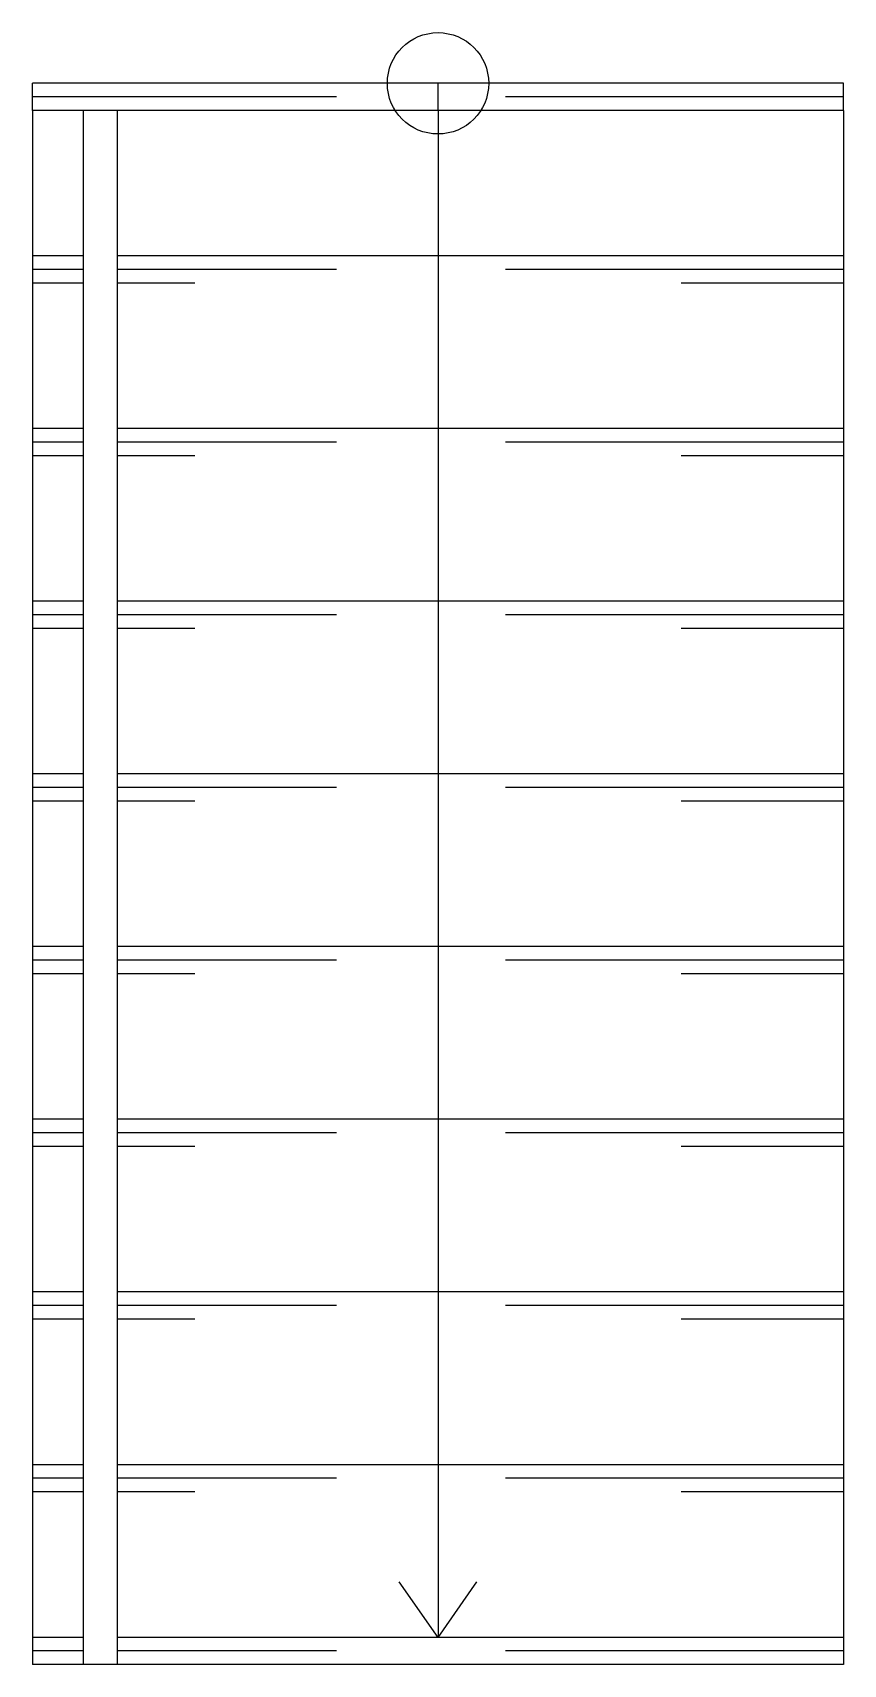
# Model space of a CAD drawing. Header units: centimetres. Extents: x -18476 to -2273, y -368 to 1196.
# Drawn here: x -17923.2 to -17893.2, y 942.4 to 1002.7 of the extents above; entities that cross this region are included whole.
import ezdxf

# ---------------------------------------------------------------- set-up
doc = ezdxf.new("R2010")
doc.units = ezdxf.units.CM
doc.header["$LTSCALE"] = 100
doc.header["$MEASUREMENT"] = 0
doc.linetypes.add('HIDDEN2', pattern=[0.1875, 0.125, -0.0625])
doc.layers.add('Merdiven', color=7, linetype='Continuous')

msp = doc.modelspace()

# ---------------------------------------------------------------- linework, layer by layer
at = {"layer": 'Merdiven', "linetype": 'Continuous'}
for points in [[(-17893.22, 1000.869), (-17923.22, 1000.869)], [(-17923.22, 999.869), (-17923.22, 1000.869)], [(-17908.22, 999.869), (-17908.22, 1000.869)], [(-17893.22, 999.869), (-17893.22, 1000.869)], [(-17921.345, 999.869), (-17923.22, 999.869)], [(-17923.22, 999.869), (-17923.22, 942.369)], [(-17921.345, 999.869), (-17921.345, 942.369)], [(-17920.095, 999.869), (-17921.345, 999.869)], [(-17920.095, 999.869), (-17921.345, 999.869)], [(-17920.095, 999.869), (-17920.095, 942.369)], [(-17893.22, 999.869), (-17920.095, 999.869)], [(-17908.22, 999.869), (-17908.22, 943.369)], [(-17893.22, 999.869), (-17893.22, 942.369)], [(-17921.345, 994.48), (-17923.22, 994.48)], [(-17893.22, 994.48), (-17920.095, 994.48)], [(-17921.345, 988.091), (-17923.22, 988.091)], [(-17893.22, 988.091), (-17920.095, 988.091)], [(-17921.345, 981.703), (-17923.22, 981.703)], [(-17893.22, 981.703), (-17920.095, 981.703)], [(-17921.345, 975.314), (-17923.22, 975.314)], [(-17893.22, 975.314), (-17920.095, 975.314)], [(-17921.345, 968.925), (-17923.22, 968.925)], [(-17893.22, 968.925), (-17920.095, 968.925)], [(-17921.345, 962.536), (-17923.22, 962.536)], [(-17893.22, 962.536), (-17920.095, 962.536)], [(-17921.345, 956.147), (-17923.22, 956.147)], [(-17893.22, 956.147), (-17920.095, 956.147)], [(-17921.345, 949.758), (-17923.22, 949.758)], [(-17893.22, 949.758), (-17920.095, 949.758)], [(-17908.22, 943.369), (-17909.654, 945.417)], [(-17908.22, 943.369), (-17906.786, 945.417)], [(-17921.345, 943.369), (-17923.22, 943.369)], [(-17893.22, 943.369), (-17920.095, 943.369)], [(-17921.345, 942.369), (-17923.22, 942.369)], [(-17920.095, 942.369), (-17921.345, 942.369)], [(-17893.22, 942.369), (-17920.095, 942.369)]]:
    msp.add_lwpolyline(points, dxfattribs=at)
at = {"layer": 'Merdiven', "linetype": 'HIDDEN2'}
for points in [[(-17893.22, 1000.369), (-17923.22, 1000.369)], [(-17921.345, 999.869), (-17923.22, 999.869)], [(-17920.095, 999.869), (-17921.345, 999.869)], [(-17917.22, 999.869), (-17920.095, 999.869)], [(-17893.22, 999.869), (-17899.22, 999.869)], [(-17921.345, 993.98), (-17923.22, 993.98)], [(-17893.22, 993.98), (-17920.095, 993.98)], [(-17921.345, 993.48), (-17923.22, 993.48)], [(-17917.22, 993.48), (-17920.095, 993.48)], [(-17893.22, 993.48), (-17899.22, 993.48)], [(-17921.345, 987.591), (-17923.22, 987.591)], [(-17893.22, 987.591), (-17920.095, 987.591)], [(-17921.345, 987.091), (-17923.22, 987.091)], [(-17917.22, 987.091), (-17920.095, 987.091)], [(-17893.22, 987.091), (-17899.22, 987.091)], [(-17921.345, 981.203), (-17923.22, 981.203)], [(-17893.22, 981.203), (-17920.095, 981.203)], [(-17921.345, 980.703), (-17923.22, 980.703)], [(-17917.22, 980.703), (-17920.095, 980.703)], [(-17893.22, 980.703), (-17899.22, 980.703)], [(-17921.345, 974.814), (-17923.22, 974.814)], [(-17893.22, 974.814), (-17920.095, 974.814)], [(-17921.345, 974.314), (-17923.22, 974.314)], [(-17917.22, 974.314), (-17920.095, 974.314)], [(-17893.22, 974.314), (-17899.22, 974.314)], [(-17921.345, 968.425), (-17923.22, 968.425)], [(-17893.22, 968.425), (-17920.095, 968.425)], [(-17921.345, 967.925), (-17923.22, 967.925)], [(-17917.22, 967.925), (-17920.095, 967.925)], [(-17893.22, 967.925), (-17899.22, 967.925)], [(-17921.345, 962.036), (-17923.22, 962.036)], [(-17893.22, 962.036), (-17920.095, 962.036)], [(-17921.345, 961.536), (-17923.22, 961.536)], [(-17917.22, 961.536), (-17920.095, 961.536)], [(-17893.22, 961.536), (-17899.22, 961.536)], [(-17921.345, 955.647), (-17923.22, 955.647)], [(-17921.345, 955.147), (-17923.22, 955.147)], [(-17893.22, 955.647), (-17920.095, 955.647)], [(-17917.22, 955.147), (-17920.095, 955.147)], [(-17893.22, 955.147), (-17899.22, 955.147)], [(-17921.345, 949.258), (-17923.22, 949.258)], [(-17893.22, 949.258), (-17920.095, 949.258)], [(-17921.345, 948.758), (-17923.22, 948.758)], [(-17917.22, 948.758), (-17920.095, 948.758)], [(-17893.22, 948.758), (-17899.22, 948.758)], [(-17921.345, 942.869), (-17923.22, 942.869)], [(-17893.22, 942.869), (-17920.095, 942.869)], [(-17921.345, 942.369), (-17923.22, 942.369)], [(-17917.22, 942.369), (-17920.095, 942.369)], [(-17893.22, 942.369), (-17899.22, 942.369)]]:
    msp.add_lwpolyline(points, dxfattribs=at)
at = {"layer": 'Merdiven', "linetype": 'Continuous'}
msp.add_circle((-17908.22, 1000.869), 1.875, dxfattribs=at)

doc.saveas('drawing.dxf')
